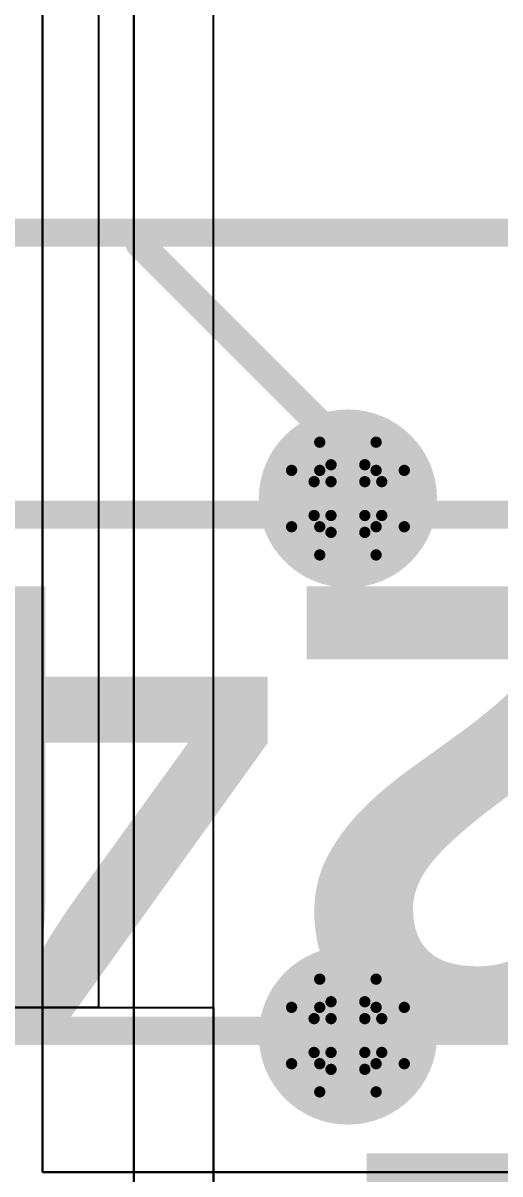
# Model space of a CAD drawing. Header units: inches. Extents: x -3 to 5259, y -3 to 5282.
# Drawn here: x 128.28 to 130.43, y 94.12 to 99.31 of the extents above; entities that cross this region are included whole.
import ezdxf

# ---------------------------------------------------------------- set-up
doc = ezdxf.new("R2010")
doc.units = ezdxf.units.IN
for name, color, linetype in [('Bottom Layer', 5, 'Continuous'), ('Bottom Solder', 6, 'Continuous'), ('Drill Drawing', 1, 'Continuous'), ('Layer 1', 16, 'Continuous'), ('Layer 2', 76, 'Continuous'), ('Top Layer', 1, 'Continuous'), ('Top Overlay', 2, 'Continuous'), ('Top Solder', 216, 'Continuous'), ('Via Holes', 16, 'Continuous')]:
    doc.layers.add(name, color=color, linetype=linetype)
doc.styles.add('Arial Black_Bold', font='', dxfattribs={"height": 0.2})
doc.styles.get('Arial Black_Bold').set_extended_font_data('Arial Black', bold=True)

# ---------------------------------------------------------------- blocks, each defined once
blk = doc.blocks.new('DB128L_5_08_3P_OG_S_192')
at = {"layer": 'Top Overlay'}
for points in [[(7.62, 5, 0.127, 0.127, 0), (-7.62, 5, 0.127, 0.127, 0)], [(-4.3557, 5, 0.127, 0.127, 0), (-4.4546, 5, 0.127, 0.127, 0)], [(-3.1338, 3.7781, 0.127, 0.127, 0), (-4.3557, 5, 0.127, 0.127, 0)], [(7.53, 3.7289, 0.127, 0.127, 0), (-7.53, 3.7289, 0.127, 0.127, 0)]]:
    blk.add_lwpolyline(points, format="xyseb", dxfattribs=at)
for points in [[(-4.4864, 5, 0.0635, 0.0635, 1), (-4.4229, 5, 0.0635, 0.0635, 1)], [(-4.3874, 5, 0.0635, 0.0635, 1), (-4.3239, 5, 0.0635, 0.0635, 1)], [(-4.3874, 5, 0.0635, 0.0635, 1), (-4.3239, 5, 0.0635, 0.0635, 1)], [(-3.1656, 3.7781, 0.0635, 0.0635, 1), (-3.1021, 3.7781, 0.0635, 0.0635, 1)]]:
    blk.add_lwpolyline(points, format="xyseb", close=True, dxfattribs=at)
blk = doc.blocks.new('SMB__219')
at = {"layer": 'Top Solder'}
blk.add_hatch(color=216, dxfattribs=at).paths.add_polyline_path([(0.7984, -1.3016), (0.7984, 1.3016), (3.8016, 1.3016), (3.8016, -1.3016)])
at = {"layer": 'Top Overlay'}
blk.add_lwpolyline([(-2.2098, 1.8542, 0.127, 0.127, 0), (2.5908, 1.8542, 0.127, 0.127, 0)], format="xyseb", dxfattribs=at)

msp = doc.modelspace()

# ---------------------------------------------------------------- hatches: boundary and pattern name
at = {"layer": 'Bottom Layer'}
h = msp.add_hatch(color=5, dxfattribs=at)
edge = h.paths.add_edge_path()
edge.add_arc((129.7432, 97.1621), 0.3, 0, 360)
h = msp.add_hatch(color=5, dxfattribs=at)
edge = h.paths.add_edge_path()
edge.add_arc((129.7432, 94.742), 0.3, 0, 360)
at = {"layer": 'Bottom Solder'}
h = msp.add_hatch(color=6, dxfattribs=at)
edge = h.paths.add_edge_path()
edge.add_arc((129.7432, 97.1621), 0.4016, 0, 360)
h = msp.add_hatch(color=6, dxfattribs=at)
edge = h.paths.add_edge_path()
edge.add_arc((129.7432, 94.742), 0.4016, 0, 360)
at = {"layer": 'Layer 1'}
h = msp.add_hatch(color=16, dxfattribs=at)
edge = h.paths.add_edge_path()
edge.add_arc((129.7432, 97.1621), 0.3, 0, 360)
h = msp.add_hatch(color=16, dxfattribs=at)
edge = h.paths.add_edge_path()
edge.add_arc((129.7432, 94.742), 0.3, 0, 360)
at = {"layer": 'Layer 2'}
h = msp.add_hatch(color=76, dxfattribs=at)
edge = h.paths.add_edge_path()
edge.add_arc((129.7432, 97.1621), 0.3, 0, 360)
h = msp.add_hatch(color=76, dxfattribs=at)
edge = h.paths.add_edge_path()
edge.add_arc((129.7432, 94.742), 0.3, 0, 360)
at = {"layer": 'Top Layer'}
h = msp.add_hatch(color=1, dxfattribs=at)
edge = h.paths.add_edge_path()
edge.add_arc((129.7432, 97.1621), 0.3, 0, 360)
h = msp.add_hatch(color=1, dxfattribs=at)
edge = h.paths.add_edge_path()
edge.add_arc((129.7432, 94.742), 0.3, 0, 360)
at = {"layer": 'Top Solder'}
h = msp.add_hatch(color=216, dxfattribs=at)
edge = h.paths.add_edge_path()
edge.add_arc((129.7432, 97.1621), 0.4016, 0, 360)
h = msp.add_hatch(color=216, dxfattribs=at)
edge = h.paths.add_edge_path()
edge.add_arc((129.7432, 94.742), 0.4016, 0, 360)
at = {"layer": 'Via Holes'}
h = msp.add_hatch(color=7, dxfattribs=at)
edge = h.paths.add_edge_path()
edge.add_arc((129.7432, 97.1621), 0.15, 0, 360)
h = msp.add_hatch(color=7, dxfattribs=at)
edge = h.paths.add_edge_path()
edge.add_arc((129.7432, 94.742), 0.15, 0, 360)

# ---------------------------------------------------------------- linework, layer by layer
at = {"layer": 'Bottom Layer'}
for p, q in [((128.3669, 94.1266), (128.3669, 104.8183)), ((128.3669, 104.8183), (128.3669, 94.1266)), ((128.3669, 104.8183), (128.3669, 94.1266)), ((137.3499, 94.1266), (128.3669, 94.1266)), ((128.3669, 94.1266), (137.3499, 94.1266)), ((128.3669, 94.1266), (137.3499, 94.1266))]:
    msp.add_line(p, q, dxfattribs=at)
at = {"layer": 'Drill Drawing'}
for points in [[(129.6162, 97.2891, 0.0508, 0.0508, 0), (129.6162, 97.4161, 0.0508, 0.0508, 0)], [(129.6162, 97.4161, 0.0508, 0.0508, 0), (129.8702, 97.4161, 0.0508, 0.0508, 0)], [(129.8702, 97.2891, 0.0508, 0.0508, 0), (129.8702, 97.4161, 0.0508, 0.0508, 0)], [(129.667, 97.2383, 0.0508, 0.0508, 0), (129.667, 97.3145, 0.0508, 0.0508, 0)], [(129.667, 97.3145, 0.0508, 0.0508, 0), (129.8194, 97.3145, 0.0508, 0.0508, 0)], [(129.8194, 97.2383, 0.0508, 0.0508, 0), (129.8194, 97.3145, 0.0508, 0.0508, 0)], [(129.4892, 97.0351, 0.0508, 0.0508, 0), (129.4892, 97.2891, 0.0508, 0.0508, 0)], [(129.4892, 97.2891, 0.0508, 0.0508, 0), (129.6162, 97.2891, 0.0508, 0.0508, 0)], [(129.5908, 97.0859, 0.0508, 0.0508, 0), (129.5908, 97.2383, 0.0508, 0.0508, 0)], [(129.5908, 97.2383, 0.0508, 0.0508, 0), (129.667, 97.2383, 0.0508, 0.0508, 0)], [(129.8194, 97.2383, 0.0508, 0.0508, 0), (129.8956, 97.2383, 0.0508, 0.0508, 0)], [(129.8702, 97.2891, 0.0508, 0.0508, 0), (129.9972, 97.2891, 0.0508, 0.0508, 0)], [(129.8956, 97.0859, 0.0508, 0.0508, 0), (129.8956, 97.2383, 0.0508, 0.0508, 0)], [(129.9972, 97.0351, 0.0508, 0.0508, 0), (129.9972, 97.2891, 0.0508, 0.0508, 0)], [(129.5908, 97.0859, 0.0508, 0.0508, 0), (129.667, 97.0859, 0.0508, 0.0508, 0)], [(129.667, 97.0097, 0.0508, 0.0508, 0), (129.667, 97.0859, 0.0508, 0.0508, 0)], [(129.8194, 97.0859, 0.0508, 0.0508, 0), (129.8956, 97.0859, 0.0508, 0.0508, 0)], [(129.8194, 97.0097, 0.0508, 0.0508, 0), (129.8194, 97.0859, 0.0508, 0.0508, 0)], [(129.4892, 97.0351, 0.0508, 0.0508, 0), (129.6162, 97.0351, 0.0508, 0.0508, 0)], [(129.6162, 96.9081, 0.0508, 0.0508, 0), (129.6162, 97.0351, 0.0508, 0.0508, 0)], [(129.8702, 97.0351, 0.0508, 0.0508, 0), (129.9972, 97.0351, 0.0508, 0.0508, 0)], [(129.8702, 96.9081, 0.0508, 0.0508, 0), (129.8702, 97.0351, 0.0508, 0.0508, 0)], [(129.667, 97.0097, 0.0508, 0.0508, 0), (129.8194, 97.0097, 0.0508, 0.0508, 0)], [(129.6162, 96.9081, 0.0508, 0.0508, 0), (129.8702, 96.9081, 0.0508, 0.0508, 0)], [(129.6162, 94.869, 0.0508, 0.0508, 0), (129.6162, 94.996, 0.0508, 0.0508, 0)], [(129.6162, 94.996, 0.0508, 0.0508, 0), (129.8702, 94.996, 0.0508, 0.0508, 0)], [(129.8702, 94.869, 0.0508, 0.0508, 0), (129.8702, 94.996, 0.0508, 0.0508, 0)], [(129.4892, 94.615, 0.0508, 0.0508, 0), (129.4892, 94.869, 0.0508, 0.0508, 0)], [(129.4892, 94.869, 0.0508, 0.0508, 0), (129.6162, 94.869, 0.0508, 0.0508, 0)], [(129.667, 94.8182, 0.0508, 0.0508, 0), (129.667, 94.8944, 0.0508, 0.0508, 0)], [(129.667, 94.8944, 0.0508, 0.0508, 0), (129.8194, 94.8944, 0.0508, 0.0508, 0)], [(129.8194, 94.8182, 0.0508, 0.0508, 0), (129.8194, 94.8944, 0.0508, 0.0508, 0)], [(129.8702, 94.869, 0.0508, 0.0508, 0), (129.9972, 94.869, 0.0508, 0.0508, 0)], [(129.9972, 94.615, 0.0508, 0.0508, 0), (129.9972, 94.869, 0.0508, 0.0508, 0)], [(129.5908, 94.6658, 0.0508, 0.0508, 0), (129.5908, 94.8182, 0.0508, 0.0508, 0)], [(129.5908, 94.8182, 0.0508, 0.0508, 0), (129.667, 94.8182, 0.0508, 0.0508, 0)], [(129.8194, 94.8182, 0.0508, 0.0508, 0), (129.8956, 94.8182, 0.0508, 0.0508, 0)], [(129.8956, 94.6658, 0.0508, 0.0508, 0), (129.8956, 94.8182, 0.0508, 0.0508, 0)], [(129.5908, 94.6658, 0.0508, 0.0508, 0), (129.667, 94.6658, 0.0508, 0.0508, 0)], [(129.667, 94.5896, 0.0508, 0.0508, 0), (129.667, 94.6658, 0.0508, 0.0508, 0)], [(129.8194, 94.6658, 0.0508, 0.0508, 0), (129.8956, 94.6658, 0.0508, 0.0508, 0)], [(129.8194, 94.5896, 0.0508, 0.0508, 0), (129.8194, 94.6658, 0.0508, 0.0508, 0)], [(129.4892, 94.615, 0.0508, 0.0508, 0), (129.6162, 94.615, 0.0508, 0.0508, 0)], [(129.6162, 94.488, 0.0508, 0.0508, 0), (129.6162, 94.615, 0.0508, 0.0508, 0)], [(129.8702, 94.615, 0.0508, 0.0508, 0), (129.9972, 94.615, 0.0508, 0.0508, 0)], [(129.8702, 94.488, 0.0508, 0.0508, 0), (129.8702, 94.615, 0.0508, 0.0508, 0)], [(129.667, 94.5896, 0.0508, 0.0508, 0), (129.8194, 94.5896, 0.0508, 0.0508, 0)], [(129.6162, 94.488, 0.0508, 0.0508, 0), (129.8702, 94.488, 0.0508, 0.0508, 0)]]:
    msp.add_lwpolyline(points, format="xyseb", dxfattribs=at)
for points in [[(129.6035, 97.4161, 0.0254, 0.0254, 1), (129.6289, 97.4161, 0.0254, 0.0254, 1)], [(129.6035, 97.4161, 0.0254, 0.0254, 1), (129.6289, 97.4161, 0.0254, 0.0254, 1)], [(129.8575, 97.4161, 0.0254, 0.0254, 1), (129.8829, 97.4161, 0.0254, 0.0254, 1)], [(129.8575, 97.4161, 0.0254, 0.0254, 1), (129.8829, 97.4161, 0.0254, 0.0254, 1)], [(129.6543, 97.3145, 0.0254, 0.0254, 1), (129.6797, 97.3145, 0.0254, 0.0254, 1)], [(129.6543, 97.3145, 0.0254, 0.0254, 1), (129.6797, 97.3145, 0.0254, 0.0254, 1)], [(129.8067, 97.3145, 0.0254, 0.0254, 1), (129.8321, 97.3145, 0.0254, 0.0254, 1)], [(129.8067, 97.3145, 0.0254, 0.0254, 1), (129.8321, 97.3145, 0.0254, 0.0254, 1)], [(129.4765, 97.2891, 0.0254, 0.0254, 1), (129.5019, 97.2891, 0.0254, 0.0254, 1)], [(129.4765, 97.2891, 0.0254, 0.0254, 1), (129.5019, 97.2891, 0.0254, 0.0254, 1)], [(129.5781, 97.2383, 0.0254, 0.0254, 1), (129.6035, 97.2383, 0.0254, 0.0254, 1)], [(129.5781, 97.2383, 0.0254, 0.0254, 1), (129.6035, 97.2383, 0.0254, 0.0254, 1)], [(129.6035, 97.2891, 0.0254, 0.0254, 1), (129.6289, 97.2891, 0.0254, 0.0254, 1)], [(129.6035, 97.2891, 0.0254, 0.0254, 1), (129.6289, 97.2891, 0.0254, 0.0254, 1)], [(129.6543, 97.2383, 0.0254, 0.0254, 1), (129.6797, 97.2383, 0.0254, 0.0254, 1)], [(129.6543, 97.2383, 0.0254, 0.0254, 1), (129.6797, 97.2383, 0.0254, 0.0254, 1)], [(129.8067, 97.2383, 0.0254, 0.0254, 1), (129.8321, 97.2383, 0.0254, 0.0254, 1)], [(129.8067, 97.2383, 0.0254, 0.0254, 1), (129.8321, 97.2383, 0.0254, 0.0254, 1)], [(129.8575, 97.2891, 0.0254, 0.0254, 1), (129.8829, 97.2891, 0.0254, 0.0254, 1)], [(129.8575, 97.2891, 0.0254, 0.0254, 1), (129.8829, 97.2891, 0.0254, 0.0254, 1)], [(129.8829, 97.2383, 0.0254, 0.0254, 1), (129.9083, 97.2383, 0.0254, 0.0254, 1)], [(129.8829, 97.2383, 0.0254, 0.0254, 1), (129.9083, 97.2383, 0.0254, 0.0254, 1)], [(129.9845, 97.2891, 0.0254, 0.0254, 1), (130.0099, 97.2891, 0.0254, 0.0254, 1)], [(129.9845, 97.2891, 0.0254, 0.0254, 1), (130.0099, 97.2891, 0.0254, 0.0254, 1)], [(129.5781, 97.0859, 0.0254, 0.0254, 1), (129.6035, 97.0859, 0.0254, 0.0254, 1)], [(129.5781, 97.0859, 0.0254, 0.0254, 1), (129.6035, 97.0859, 0.0254, 0.0254, 1)], [(129.6543, 97.0859, 0.0254, 0.0254, 1), (129.6797, 97.0859, 0.0254, 0.0254, 1)], [(129.6543, 97.0859, 0.0254, 0.0254, 1), (129.6797, 97.0859, 0.0254, 0.0254, 1)], [(129.8067, 97.0859, 0.0254, 0.0254, 1), (129.8321, 97.0859, 0.0254, 0.0254, 1)], [(129.8067, 97.0859, 0.0254, 0.0254, 1), (129.8321, 97.0859, 0.0254, 0.0254, 1)], [(129.8829, 97.0859, 0.0254, 0.0254, 1), (129.9083, 97.0859, 0.0254, 0.0254, 1)], [(129.8829, 97.0859, 0.0254, 0.0254, 1), (129.9083, 97.0859, 0.0254, 0.0254, 1)], [(129.4765, 97.0351, 0.0254, 0.0254, 1), (129.5019, 97.0351, 0.0254, 0.0254, 1)], [(129.4765, 97.0351, 0.0254, 0.0254, 1), (129.5019, 97.0351, 0.0254, 0.0254, 1)], [(129.6035, 97.0351, 0.0254, 0.0254, 1), (129.6289, 97.0351, 0.0254, 0.0254, 1)], [(129.6035, 97.0351, 0.0254, 0.0254, 1), (129.6289, 97.0351, 0.0254, 0.0254, 1)], [(129.8575, 97.0351, 0.0254, 0.0254, 1), (129.8829, 97.0351, 0.0254, 0.0254, 1)], [(129.8575, 97.0351, 0.0254, 0.0254, 1), (129.8829, 97.0351, 0.0254, 0.0254, 1)], [(129.9845, 97.0351, 0.0254, 0.0254, 1), (130.0099, 97.0351, 0.0254, 0.0254, 1)], [(129.9845, 97.0351, 0.0254, 0.0254, 1), (130.0099, 97.0351, 0.0254, 0.0254, 1)], [(129.6543, 97.0097, 0.0254, 0.0254, 1), (129.6797, 97.0097, 0.0254, 0.0254, 1)], [(129.6543, 97.0097, 0.0254, 0.0254, 1), (129.6797, 97.0097, 0.0254, 0.0254, 1)], [(129.8067, 97.0097, 0.0254, 0.0254, 1), (129.8321, 97.0097, 0.0254, 0.0254, 1)], [(129.8067, 97.0097, 0.0254, 0.0254, 1), (129.8321, 97.0097, 0.0254, 0.0254, 1)], [(129.6035, 96.9081, 0.0254, 0.0254, 1), (129.6289, 96.9081, 0.0254, 0.0254, 1)], [(129.6035, 96.9081, 0.0254, 0.0254, 1), (129.6289, 96.9081, 0.0254, 0.0254, 1)], [(129.8575, 96.9081, 0.0254, 0.0254, 1), (129.8829, 96.9081, 0.0254, 0.0254, 1)], [(129.8575, 96.9081, 0.0254, 0.0254, 1), (129.8829, 96.9081, 0.0254, 0.0254, 1)], [(129.6035, 94.996, 0.0254, 0.0254, 1), (129.6289, 94.996, 0.0254, 0.0254, 1)], [(129.6035, 94.996, 0.0254, 0.0254, 1), (129.6289, 94.996, 0.0254, 0.0254, 1)], [(129.8575, 94.996, 0.0254, 0.0254, 1), (129.8829, 94.996, 0.0254, 0.0254, 1)], [(129.8575, 94.996, 0.0254, 0.0254, 1), (129.8829, 94.996, 0.0254, 0.0254, 1)], [(129.4765, 94.869, 0.0254, 0.0254, 1), (129.5019, 94.869, 0.0254, 0.0254, 1)], [(129.4765, 94.869, 0.0254, 0.0254, 1), (129.5019, 94.869, 0.0254, 0.0254, 1)], [(129.6035, 94.869, 0.0254, 0.0254, 1), (129.6289, 94.869, 0.0254, 0.0254, 1)], [(129.6035, 94.869, 0.0254, 0.0254, 1), (129.6289, 94.869, 0.0254, 0.0254, 1)], [(129.6543, 94.8944, 0.0254, 0.0254, 1), (129.6797, 94.8944, 0.0254, 0.0254, 1)], [(129.6543, 94.8944, 0.0254, 0.0254, 1), (129.6797, 94.8944, 0.0254, 0.0254, 1)], [(129.8067, 94.8944, 0.0254, 0.0254, 1), (129.8321, 94.8944, 0.0254, 0.0254, 1)], [(129.8067, 94.8944, 0.0254, 0.0254, 1), (129.8321, 94.8944, 0.0254, 0.0254, 1)], [(129.8575, 94.869, 0.0254, 0.0254, 1), (129.8829, 94.869, 0.0254, 0.0254, 1)], [(129.8575, 94.869, 0.0254, 0.0254, 1), (129.8829, 94.869, 0.0254, 0.0254, 1)], [(129.9845, 94.869, 0.0254, 0.0254, 1), (130.0099, 94.869, 0.0254, 0.0254, 1)], [(129.9845, 94.869, 0.0254, 0.0254, 1), (130.0099, 94.869, 0.0254, 0.0254, 1)], [(129.5781, 94.8182, 0.0254, 0.0254, 1), (129.6035, 94.8182, 0.0254, 0.0254, 1)], [(129.5781, 94.8182, 0.0254, 0.0254, 1), (129.6035, 94.8182, 0.0254, 0.0254, 1)], [(129.6543, 94.8182, 0.0254, 0.0254, 1), (129.6797, 94.8182, 0.0254, 0.0254, 1)], [(129.6543, 94.8182, 0.0254, 0.0254, 1), (129.6797, 94.8182, 0.0254, 0.0254, 1)], [(129.8067, 94.8182, 0.0254, 0.0254, 1), (129.8321, 94.8182, 0.0254, 0.0254, 1)], [(129.8067, 94.8182, 0.0254, 0.0254, 1), (129.8321, 94.8182, 0.0254, 0.0254, 1)], [(129.8829, 94.8182, 0.0254, 0.0254, 1), (129.9083, 94.8182, 0.0254, 0.0254, 1)], [(129.8829, 94.8182, 0.0254, 0.0254, 1), (129.9083, 94.8182, 0.0254, 0.0254, 1)], [(129.5781, 94.6658, 0.0254, 0.0254, 1), (129.6035, 94.6658, 0.0254, 0.0254, 1)], [(129.5781, 94.6658, 0.0254, 0.0254, 1), (129.6035, 94.6658, 0.0254, 0.0254, 1)], [(129.6543, 94.6658, 0.0254, 0.0254, 1), (129.6797, 94.6658, 0.0254, 0.0254, 1)], [(129.6543, 94.6658, 0.0254, 0.0254, 1), (129.6797, 94.6658, 0.0254, 0.0254, 1)], [(129.8067, 94.6658, 0.0254, 0.0254, 1), (129.8321, 94.6658, 0.0254, 0.0254, 1)], [(129.8067, 94.6658, 0.0254, 0.0254, 1), (129.8321, 94.6658, 0.0254, 0.0254, 1)], [(129.8829, 94.6658, 0.0254, 0.0254, 1), (129.9083, 94.6658, 0.0254, 0.0254, 1)], [(129.8829, 94.6658, 0.0254, 0.0254, 1), (129.9083, 94.6658, 0.0254, 0.0254, 1)], [(129.4765, 94.615, 0.0254, 0.0254, 1), (129.5019, 94.615, 0.0254, 0.0254, 1)], [(129.4765, 94.615, 0.0254, 0.0254, 1), (129.5019, 94.615, 0.0254, 0.0254, 1)], [(129.6035, 94.615, 0.0254, 0.0254, 1), (129.6289, 94.615, 0.0254, 0.0254, 1)], [(129.6035, 94.615, 0.0254, 0.0254, 1), (129.6289, 94.615, 0.0254, 0.0254, 1)], [(129.8575, 94.615, 0.0254, 0.0254, 1), (129.8829, 94.615, 0.0254, 0.0254, 1)], [(129.8575, 94.615, 0.0254, 0.0254, 1), (129.8829, 94.615, 0.0254, 0.0254, 1)], [(129.9845, 94.615, 0.0254, 0.0254, 1), (130.0099, 94.615, 0.0254, 0.0254, 1)], [(129.9845, 94.615, 0.0254, 0.0254, 1), (130.0099, 94.615, 0.0254, 0.0254, 1)], [(129.6543, 94.5896, 0.0254, 0.0254, 1), (129.6797, 94.5896, 0.0254, 0.0254, 1)], [(129.6543, 94.5896, 0.0254, 0.0254, 1), (129.6797, 94.5896, 0.0254, 0.0254, 1)], [(129.8067, 94.5896, 0.0254, 0.0254, 1), (129.8321, 94.5896, 0.0254, 0.0254, 1)], [(129.8067, 94.5896, 0.0254, 0.0254, 1), (129.8321, 94.5896, 0.0254, 0.0254, 1)], [(129.6035, 94.488, 0.0254, 0.0254, 1), (129.6289, 94.488, 0.0254, 0.0254, 1)], [(129.6035, 94.488, 0.0254, 0.0254, 1), (129.6289, 94.488, 0.0254, 0.0254, 1)], [(129.8575, 94.488, 0.0254, 0.0254, 1), (129.8829, 94.488, 0.0254, 0.0254, 1)], [(129.8575, 94.488, 0.0254, 0.0254, 1), (129.8829, 94.488, 0.0254, 0.0254, 1)]]:
    msp.add_lwpolyline(points, format="xyseb", close=True, dxfattribs=at)
at = {"layer": 'Layer 1'}
for p, q in [((128.778, 93.9319), (128.778, 104.511)), ((128.778, 104.511), (128.778, 93.9319))]:
    msp.add_line(p, q, dxfattribs=at)
at = {"layer": 'Top Layer'}
for p, q in [((129.1369, 90.7796), (129.1369, 106.5637)), ((128.619, 106.5417), (128.619, 94.869)), ((120.905, 94.869), (129.1369, 94.869)), ((128.619, 94.869), (120.905, 94.869)), ((129.1369, 94.869), (129.1369, 90.7796))]:
    msp.add_line(p, q, dxfattribs=at)

# ---------------------------------------------------------------- block references
at = {"rotation": 180}
msp.add_blockref('DB128L_5_08_3P_OG_S_192', (125.6699, 102.0895), dxfattribs=at)
msp.add_blockref('SMB__219', (129.0297, 92.9094))

# ---------------------------------------------------------------- texts
at = {"layer": 'Top Overlay', "style": 'Arial Black_Bold'}
msp.add_text('+24V', height=2, rotation=180, dxfattribs=at).set_placement((133.0752, 96.7661))

doc.saveas('drawing.dxf')
